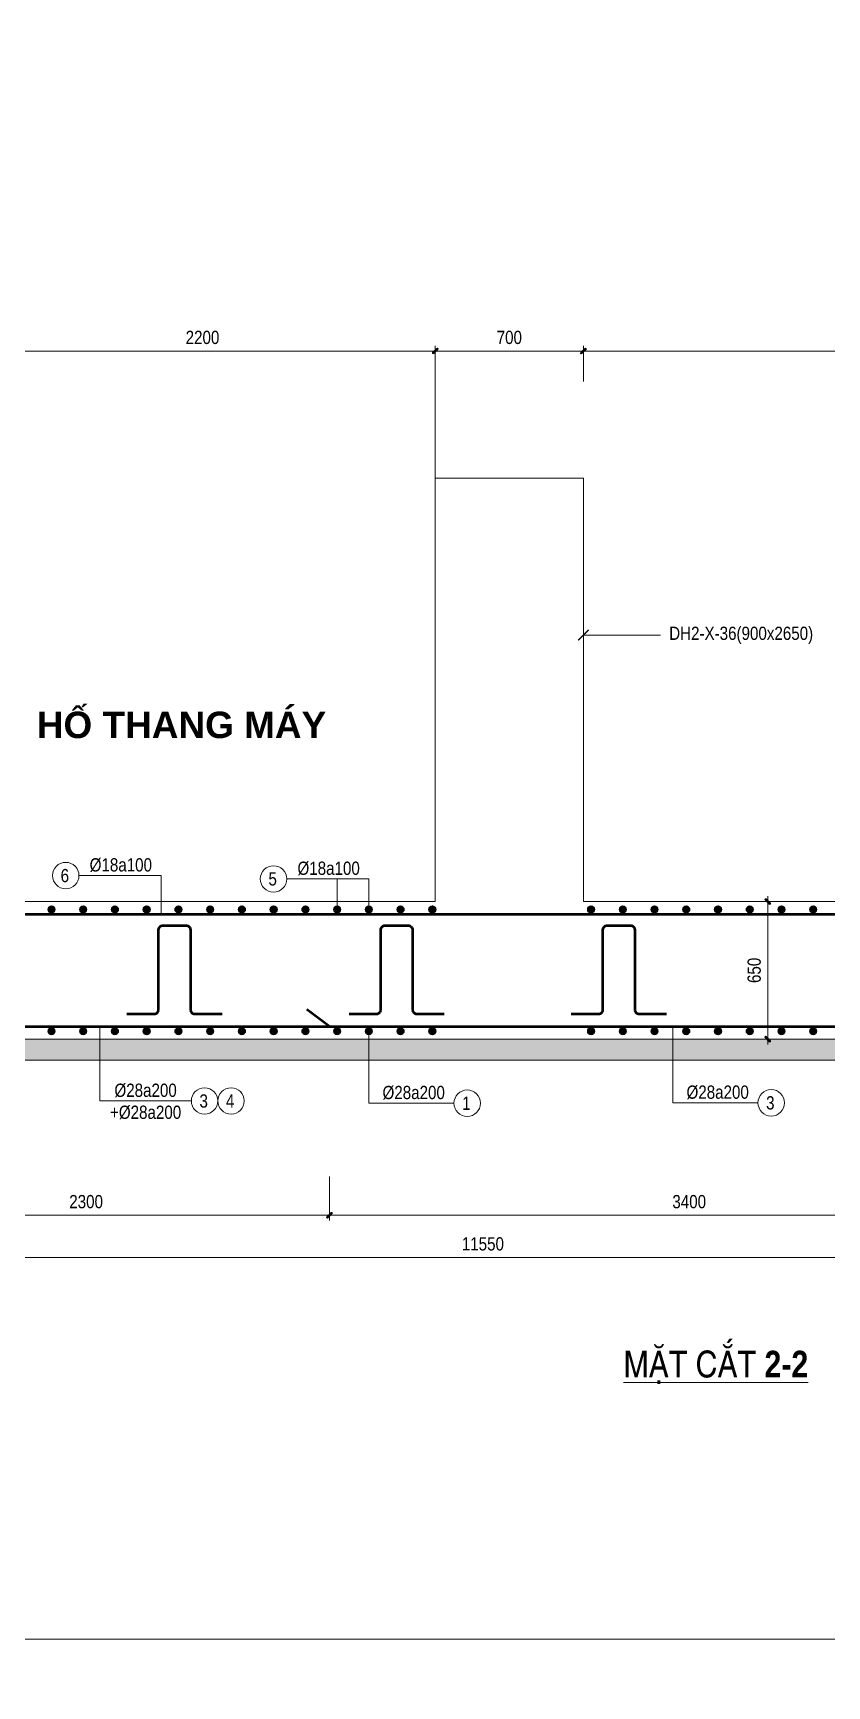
# Model space of a CAD drawing. Header units: millimetres. Extents: x 2356525 to 2927188, y -665534 to -417818.
# Drawn here: x 2581917 to 2585668, y -584889 to -577080 of the extents above; entities that cross this region are included whole.
import ezdxf
from ezdxf.enums import TextEntityAlignment as Align

# ---------------------------------------------------------------- set-up
doc = ezdxf.new("R2010")
doc.units = ezdxf.units.MM
doc.header["$LTSCALE"] = 200
doc.header["$MEASUREMENT"] = 0
doc.linetypes.add('HIDDEN', pattern=[0.375, 0.25, -0.125])
doc.layers.get('0').update_dxf_attribs({"lineweight": 9})
doc.layers.get('Defpoints').update_dxf_attribs({"color": 10, "lineweight": 0})
for name, color, linetype, lineweight in [('CTHEP', 50, 'Continuous', 50), ('DBAO', 90, 'Continuous', 13), ('DGIONG', 130, 'Continuous', 13), ('DMo', 9, 'HIDDEN', 9), ('KTH', 154, 'Continuous', 9), ('Start Thepsan lop duoi', 6, 'Continuous', 30), ('STICK', 1, 'Continuous', 9), ('TEXT', 7, 'Continuous', 15)]:
    doc.layers.add(name, color=color, linetype=linetype, lineweight=lineweight)
doc.styles.add('Arial - Bold', font='arialbd.ttf')
doc.styles.add('Star-HelCon', font='')
doc.styles.add('TTP-HelCon', font='')
doc.styles.add('VN', font='')
doc.styles.get('Star-HelCon').set_extended_font_data('VNI-Helve-Condense')
doc.styles.get('TTP-HelCon').set_extended_font_data('VNI-Helve-Condense')
doc.styles.get('VN').set_extended_font_data('VNI-Helve-Condense', bold=True)
doc.dimstyles.new('TTP-25', dxfattribs={"dimscale": 25, "dimtxt": 2.5, "dimasz": 1, "dimexe": 1, "dimexo": 1, "dimgap": 0.09, "dimtad": 0, "dimdec": 4, "dimrnd": 1, "dimzin": 9, "dimdsep": 46, "dimtxsty": 'TTP-HelCon', "dimblk": 'Stick', "dimcen": 0.09, "dimdle": 1.5, "dimclrd": 256, "dimclre": 256, "dimclrt": 7, "dimadec": 0, "dimazin": 0, "dimtfac": 1, "dimtdec": 4, "dimtmove": 0, "dimatfit": 3, "dimldrblk": 'ARCHTICK', "dimfxl": 1, "dimtvp": 1, "dimtolj": 1, "dimtzin": 0, "dimarcsym": 0})

# ---------------------------------------------------------------- blocks, each defined once
blk = doc.blocks.new('Stick')
at = {"layer": 'STICK'}
h = blk.add_hatch(color=256, dxfattribs=at)
edge = h.paths.add_edge_path()
edge.add_line((0.3, 0.5), (-0.5, -0.3))
edge.add_arc((-0.4, -0.4), 0.141, 135, 315)
edge.add_line((-0.3, -0.5), (0.5, 0.3))
edge.add_arc((0.4, 0.4), 0.141, 315, 495)
blk.add_line((1, 0), (-1, 0), dxfattribs=at)
blk.add_lwpolyline([(0.3, 0.5), (-0.5, -0.3, 1), (-0.3, -0.5), (0.5, 0.3, 1), (0.3, 0.5, 1)], format="xyb", dxfattribs=at)
blk = doc.blocks.new('*D500')
at = {"layer": 'Defpoints', "color": 0, "transparency": 16777216}
for p in [(-1350, -3273.5), (10200.1, -3273.5), (10200.1, -3681.6)]:
    blk.add_point(p, dxfattribs=at)
at = {"layer": 'KTH', "lineweight": -2, "transparency": 16777216}
for p, q in [((-1350, -3298.5), (-1350, -3706.6)), ((10200.1, -3298.5), (10200.1, -3706.6)), ((-1325, -3681.6), (10175.1, -3681.6))]:
    blk.add_line(p, q, dxfattribs=at)
at = {"layer": 'KTH', "lineweight": -2, "transparency": 16777216, "xscale": 25, "yscale": 25, "zscale": 25, "rotation": 180}
blk.add_blockref('Stick', (-1350, -3681.6), dxfattribs=at)
at = {"layer": 'KTH', "lineweight": -2, "transparency": 16777216, "xscale": 25, "yscale": 25, "zscale": 25}
blk.add_blockref('Stick', (10200.1, -3681.6), dxfattribs=at)
at = {"layer": 'KTH', "color": 7, "transparency": 16777216, "insert": (4425.1, -3617.7), "char_height": 62.5, "attachment_point": 5, "style": 'TTP-HelCon'}
blk.add_mtext('\\A1;11550', dxfattribs=at)
blk = doc.blocks.new('_ArchTick')
at = {"color": 0, "linetype": 'ByBlock', "const_width": 0.15}
blk.add_lwpolyline([(-0.5, -0.5), (0.5, 0.5)], dxfattribs=at)
blk = doc.blocks.new('*D501')
at = {"layer": 'Defpoints', "color": 0, "transparency": 16777216}
for p in [(5589.2, -2000.1), (5771.2, -2000.1), (5589.2, -2650.1)]:
    blk.add_point(p, dxfattribs=at)
at = {"layer": 'KTH', "lineweight": -2, "transparency": 16777216}
for p, q in [((5614.2, -2000.1), (5796.2, -2000.1)), ((5771.2, -2625.1), (5771.2, -2025.1)), ((5614.2, -2650.1), (5796.2, -2650.1))]:
    blk.add_line(p, q, dxfattribs=at)
at = {"layer": 'KTH', "lineweight": -2, "transparency": 16777216, "xscale": 25, "yscale": 25, "zscale": 25}
for p, rotation in [((5771.2, -2000.1), 90), ((5771.2, -2650.1), 270)]:
    blk.add_blockref('Stick', p, dxfattribs=dict(at, rotation=rotation))
at = {"layer": 'KTH', "color": 7, "transparency": 16777216, "insert": (5707.4, -2325.1), "char_height": 62.5, "attachment_point": 5, "rotation": 90, "style": 'TTP-HelCon'}
blk.add_mtext('\\A1;650', dxfattribs=at)
blk = doc.blocks.new('*D479')
at = {"layer": 'Defpoints', "color": 0, "transparency": 16777216}
for p in [(1400, -3273.5), (3700, -3273.5), (3700, -3482.1)]:
    blk.add_point(p, dxfattribs=at)
at = {"layer": 'KTH', "lineweight": -2, "transparency": 16777216}
for p, q in [((1400, -3298.5), (1400, -3507.1)), ((3700, -3298.5), (3700, -3507.1)), ((1425, -3482.1), (3675, -3482.1))]:
    blk.add_line(p, q, dxfattribs=at)
at = {"layer": 'KTH', "lineweight": -2, "transparency": 16777216, "xscale": 25, "yscale": 25, "zscale": 25, "rotation": 180}
blk.add_blockref('Stick', (1400, -3482.1), dxfattribs=at)
at = {"layer": 'KTH', "lineweight": -2, "transparency": 16777216, "xscale": 25, "yscale": 25, "zscale": 25}
blk.add_blockref('Stick', (3700, -3482.1), dxfattribs=at)
at = {"layer": 'KTH', "color": 7, "transparency": 16777216, "insert": (2550, -3418.2), "char_height": 62.5, "attachment_point": 5, "style": 'TTP-HelCon'}
blk.add_mtext('\\A1;2300', dxfattribs=at)
blk = doc.blocks.new('*D482')
at = {"layer": 'Defpoints', "color": 0, "transparency": 16777216}
for p in [(3700, -3273.5), (7100.3, -3273.5), (7100.3, -3482.1)]:
    blk.add_point(p, dxfattribs=at)
at = {"layer": 'KTH', "lineweight": -2, "transparency": 16777216}
for p, q in [((3700, -3298.5), (3700, -3507.1)), ((7100.3, -3298.5), (7100.3, -3507.1)), ((3725, -3482.1), (7075.3, -3482.1))]:
    blk.add_line(p, q, dxfattribs=at)
at = {"layer": 'KTH', "lineweight": -2, "transparency": 16777216, "xscale": 25, "yscale": 25, "zscale": 25, "rotation": 180}
blk.add_blockref('Stick', (3700, -3482.1), dxfattribs=at)
at = {"layer": 'KTH', "lineweight": -2, "transparency": 16777216, "xscale": 25, "yscale": 25, "zscale": 25}
blk.add_blockref('Stick', (7100.3, -3482.1), dxfattribs=at)
at = {"layer": 'KTH', "color": 7, "transparency": 16777216, "insert": (5400.2, -3418.2), "char_height": 62.5, "attachment_point": 5, "style": 'TTP-HelCon'}
blk.add_mtext('\\A1;3400', dxfattribs=at)
blk = doc.blocks.new('*D486')
at = {"layer": 'Defpoints', "color": 0, "transparency": 16777216}
for p in [(4200, 601.4), (2000, 325.7), (4200, -150.1)]:
    blk.add_point(p, dxfattribs=at)
at = {"layer": 'KTH', "lineweight": -2, "transparency": 16777216}
for p, q in [((2000, 350.7), (2000, 626.4)), ((4200, -125.1), (4200, 626.4)), ((2025, 601.4), (4175, 601.4))]:
    blk.add_line(p, q, dxfattribs=at)
at = {"layer": 'KTH', "lineweight": -2, "transparency": 16777216, "xscale": 25, "yscale": 25, "zscale": 25, "rotation": 180}
blk.add_blockref('Stick', (2000, 601.4), dxfattribs=at)
at = {"layer": 'KTH', "lineweight": -2, "transparency": 16777216, "xscale": 25, "yscale": 25, "zscale": 25}
blk.add_blockref('Stick', (4200, 601.4), dxfattribs=at)
at = {"layer": 'KTH', "color": 7, "transparency": 16777216, "insert": (3100, 665.2), "char_height": 62.5, "attachment_point": 5, "style": 'TTP-HelCon'}
blk.add_mtext('\\A1;2200', dxfattribs=at)
blk = doc.blocks.new('*D487')
at = {"layer": 'Defpoints', "color": 0, "transparency": 16777216}
for p in [(8800, 601.4), (4900, 432.1), (8800, 432.1)]:
    blk.add_point(p, dxfattribs=at)
at = {"layer": 'KTH', "lineweight": -2, "transparency": 16777216}
for p, q in [((4900, 457.1), (4900, 626.4)), ((8800, 457.1), (8800, 626.4)), ((4925, 601.4), (8775, 601.4))]:
    blk.add_line(p, q, dxfattribs=at)
at = {"layer": 'KTH', "lineweight": -2, "transparency": 16777216, "xscale": 25, "yscale": 25, "zscale": 25, "rotation": 180}
blk.add_blockref('Stick', (4900, 601.4), dxfattribs=at)
at = {"layer": 'KTH', "lineweight": -2, "transparency": 16777216, "xscale": 25, "yscale": 25, "zscale": 25}
blk.add_blockref('Stick', (8800, 601.4), dxfattribs=at)
at = {"layer": 'KTH', "color": 7, "transparency": 16777216, "insert": (6850, 665.2), "char_height": 62.5, "attachment_point": 5, "style": 'TTP-HelCon'}
blk.add_mtext('\\A1;3900', dxfattribs=at)
blk = doc.blocks.new('*D492')
at = {"layer": 'Defpoints', "color": 0, "transparency": 16777216}
for p in [(4900, 601.4), (4900, 432.1), (4200, -150.1)]:
    blk.add_point(p, dxfattribs=at)
at = {"layer": 'KTH', "lineweight": -2, "transparency": 16777216}
for p, q in [((4200, -125.1), (4200, 626.4)), ((4900, 457.1), (4900, 626.4)), ((4225, 601.4), (4875, 601.4))]:
    blk.add_line(p, q, dxfattribs=at)
at = {"layer": 'KTH', "lineweight": -2, "transparency": 16777216, "xscale": 25, "yscale": 25, "zscale": 25, "rotation": 180}
blk.add_blockref('Stick', (4200, 601.4), dxfattribs=at)
at = {"layer": 'KTH', "lineweight": -2, "transparency": 16777216, "xscale": 25, "yscale": 25, "zscale": 25}
blk.add_blockref('Stick', (4900, 601.4), dxfattribs=at)
at = {"layer": 'KTH', "color": 7, "transparency": 16777216, "insert": (4550, 665.2), "char_height": 62.5, "attachment_point": 5, "style": 'TTP-HelCon'}
blk.add_mtext('\\A1;700', dxfattribs=at)
blk = doc.blocks.new('sfdzgbxg')
at = {"layer": 'KTH'}
h = blk.add_hatch(dxfattribs=at)
h.set_pattern_fill('AR-CONC', color=256, scale=25, style=0)
h.set_pattern_definition([(50, (-2579617.4, 579183.16), (179.315046, -15.688034), [18.75, -206.25]), (355, (-2579617.4, 579183.16), (-34.687833, 188.048033), [15, -165]), (100.4514, (-2579602.46, 579181.85), (144.627345, 172.359886), [15.935047, -175.285528]), (46.1842, (-2579617.4, 579233.16), (266.810262, -41.379754), [28.125, -309.375]), (96.6356, (-2579595.17, 579229.7), (233.665676, 243.529468), [23.902572, -262.92825]), (351.1842, (-2579617.4, 579233.16), (233.665486, 243.52965), [22.5, -247.5]), (21, (-2579592.4, 579220.66), (149.226763, -100.654723), [18.75, -206.25]), (326, (-2579592.4, 579220.66), (60.828833, 181.287511), [15, -165]), (71.4514, (-2579579.96, 579212.27), (210.055657, 80.632624), [15.935047, -175.285528]), (37.5, (-2579617.4, 579183.16), (3.0399638, 83.2234635), [0, -163, 0, -167.5, 0, -165.625]), (7.5, (-2579617.4, 579183.16), (65.7673844, 98.602928), [0, -95.5, 0, -159.25, 0, -63.125]), (327.5, (-2579673.15, 579183.16), (133.455609, -5.638718), [0, -62.5, 0, -195, 0, -258.75]), (317.5, (-2579698.15, 579183.16), (145.7965423, 25.0262456), [0, -81.25, 0, -129.5, 0, -183.75])])
h.paths.add_polyline_path([(12600.19738, -650.03191), (13416.0465, -650.0319), (13416.0465, -550.0317), (12500.19737, -550.03176), (12500.19738, -650.03191), (9500.1157, -650.03195), (9500.1157, -2650.08605), (700.03497, -2650.08605), (700.03497, -650.03109), (-128.07211, -650.03109), (-2299.96616, -650.03104), (-2299.96616, -550.03072), (-2966.64416, -550.03074), (-2966.64419, -650.031), (-2399.96616, -650.03104), (-2399.96616, -750.03104), (600.02881, -750.03113), (599.90554, -2750.08605), (9600.23617, -2749.59256), (9600.12143, -750.03195), (12600.19738, -750.03191)])
at = {"layer": 'Start Thepsan lop duoi'}
h = blk.add_hatch(color=256, dxfattribs=at)
h.dxf.hatch_style = 1
h.paths.add_polyline_path([(2402.1304, -2037.39298, 1), (2370.2956, -2037.39298, 1)])
h = blk.add_hatch(color=256, dxfattribs=at)
h.dxf.hatch_style = 1
h.paths.add_polyline_path([(2552.1304, -2037.39298, 1), (2520.2956, -2037.39298, 1)])
h = blk.add_hatch(color=256, dxfattribs=at)
h.dxf.hatch_style = 1
h.paths.add_polyline_path([(2702.1304, -2037.39298, 1), (2670.2956, -2037.39298, 1)])
h = blk.add_hatch(color=256, dxfattribs=at)
h.dxf.hatch_style = 1
h.paths.add_polyline_path([(2852.1304, -2037.39298, 1), (2820.2956, -2037.39298, 1)])
h = blk.add_hatch(color=256, dxfattribs=at)
h.dxf.hatch_style = 1
h.paths.add_polyline_path([(3002.1304, -2037.39298, 1), (2970.2956, -2037.39298, 1)])
h = blk.add_hatch(color=256, dxfattribs=at)
h.dxf.hatch_style = 1
h.paths.add_polyline_path([(3152.1304, -2037.39298, 1), (3120.2956, -2037.39298, 1)])
h = blk.add_hatch(color=256, dxfattribs=at)
h.dxf.hatch_style = 1
h.paths.add_polyline_path([(3302.1304, -2037.39298, 1), (3270.2956, -2037.39298, 1)])
h = blk.add_hatch(color=256, dxfattribs=at)
h.dxf.hatch_style = 1
h.paths.add_polyline_path([(3452.1304, -2037.39298, 1), (3420.2956, -2037.39298, 1)])
h = blk.add_hatch(color=256, dxfattribs=at)
h.dxf.hatch_style = 1
h.paths.add_polyline_path([(3602.1304, -2037.39298, 1), (3570.2956, -2037.39298, 1)])
h = blk.add_hatch(color=256, dxfattribs=at)
h.dxf.hatch_style = 1
h.paths.add_polyline_path([(3752.1304, -2037.39298, 1), (3720.2956, -2037.39298, 1)])
h = blk.add_hatch(color=256, dxfattribs=at)
h.dxf.hatch_style = 1
h.paths.add_polyline_path([(3902.1304, -2037.39298, 1), (3870.2956, -2037.39298, 1)])
h = blk.add_hatch(color=256, dxfattribs=at)
h.dxf.hatch_style = 1
h.paths.add_polyline_path([(4052.1304, -2037.39298, 1), (4020.2956, -2037.39298, 1)])
h = blk.add_hatch(color=256, dxfattribs=at)
h.dxf.hatch_style = 1
h.paths.add_polyline_path([(4202.1304, -2037.39298, 1), (4170.2956, -2037.39298, 1)])
h = blk.add_hatch(color=256, dxfattribs=at)
h.dxf.hatch_style = 1
h.paths.add_polyline_path([(4952.1304, -2037.39298, 1), (4920.2956, -2037.39298, 1)])
h = blk.add_hatch(color=256, dxfattribs=at)
h.dxf.hatch_style = 1
h.paths.add_polyline_path([(5102.1304, -2037.39298, 1), (5070.2956, -2037.39298, 1)])
h = blk.add_hatch(color=256, dxfattribs=at)
h.dxf.hatch_style = 1
h.paths.add_polyline_path([(5252.1304, -2037.39298, 1), (5220.2956, -2037.39298, 1)])
h = blk.add_hatch(color=256, dxfattribs=at)
h.dxf.hatch_style = 1
h.paths.add_polyline_path([(5402.1304, -2037.39298, 1), (5370.2956, -2037.39298, 1)])
h = blk.add_hatch(color=256, dxfattribs=at)
h.dxf.hatch_style = 1
h.paths.add_polyline_path([(5552.1304, -2037.39298, 1), (5520.2956, -2037.39298, 1)])
h = blk.add_hatch(color=256, dxfattribs=at)
h.dxf.hatch_style = 1
h.paths.add_polyline_path([(5702.1304, -2037.39298, 1), (5670.2956, -2037.39298, 1)])
h = blk.add_hatch(color=256, dxfattribs=at)
h.dxf.hatch_style = 1
h.paths.add_polyline_path([(5852.1304, -2037.39298, 1), (5820.2956, -2037.39298, 1)])
h = blk.add_hatch(color=256, dxfattribs=at)
h.dxf.hatch_style = 1
h.paths.add_polyline_path([(6002.1304, -2037.39298, 1), (5970.2956, -2037.39298, 1)])
h = blk.add_hatch(color=256, dxfattribs=at)
h.dxf.hatch_style = 1
h.paths.add_polyline_path([(2402.1304, -2611.80632, 1), (2370.2956, -2611.80632, 1)])
h = blk.add_hatch(color=256, dxfattribs=at)
h.dxf.hatch_style = 1
h.paths.add_polyline_path([(2552.1304, -2611.80632, 1), (2520.2956, -2611.80632, 1)])
h = blk.add_hatch(color=256, dxfattribs=at)
h.dxf.hatch_style = 1
h.paths.add_polyline_path([(2702.1304, -2611.80632, 1), (2670.2956, -2611.80632, 1)])
h = blk.add_hatch(color=256, dxfattribs=at)
h.dxf.hatch_style = 1
h.paths.add_polyline_path([(2852.1304, -2611.80632, 1), (2820.2956, -2611.80632, 1)])
h = blk.add_hatch(color=256, dxfattribs=at)
h.dxf.hatch_style = 1
h.paths.add_polyline_path([(3002.1304, -2611.80632, 1), (2970.2956, -2611.80632, 1)])
h = blk.add_hatch(color=256, dxfattribs=at)
h.dxf.hatch_style = 1
h.paths.add_polyline_path([(3152.1304, -2611.80632, 1), (3120.2956, -2611.80632, 1)])
h = blk.add_hatch(color=256, dxfattribs=at)
h.dxf.hatch_style = 1
h.paths.add_polyline_path([(3302.1304, -2611.80632, 1), (3270.2956, -2611.80632, 1)])
h = blk.add_hatch(color=256, dxfattribs=at)
h.dxf.hatch_style = 1
h.paths.add_polyline_path([(3452.1304, -2611.80632, 1), (3420.2956, -2611.80632, 1)])
h = blk.add_hatch(color=256, dxfattribs=at)
h.dxf.hatch_style = 1
h.paths.add_polyline_path([(3602.1304, -2611.80632, 1), (3570.2956, -2611.80632, 1)])
h = blk.add_hatch(color=256, dxfattribs=at)
h.dxf.hatch_style = 1
h.paths.add_polyline_path([(3752.1304, -2611.80632, 1), (3720.2956, -2611.80632, 1)])
h = blk.add_hatch(color=256, dxfattribs=at)
h.dxf.hatch_style = 1
h.paths.add_polyline_path([(3902.1304, -2611.80632, 1), (3870.2956, -2611.80632, 1)])
h = blk.add_hatch(color=256, dxfattribs=at)
h.dxf.hatch_style = 1
h.paths.add_polyline_path([(4052.1304, -2611.80632, 1), (4020.2956, -2611.80632, 1)])
h = blk.add_hatch(color=256, dxfattribs=at)
h.dxf.hatch_style = 1
h.paths.add_polyline_path([(4202.1304, -2611.80632, 1), (4170.2956, -2611.80632, 1)])
h = blk.add_hatch(color=256, dxfattribs=at)
h.dxf.hatch_style = 1
h.paths.add_polyline_path([(4952.1304, -2611.80632, 1), (4920.2956, -2611.80632, 1)])
h = blk.add_hatch(color=256, dxfattribs=at)
h.dxf.hatch_style = 1
h.paths.add_polyline_path([(5102.1304, -2611.80632, 1), (5070.2956, -2611.80632, 1)])
h = blk.add_hatch(color=256, dxfattribs=at)
h.dxf.hatch_style = 1
h.paths.add_polyline_path([(5252.1304, -2611.80632, 1), (5220.2956, -2611.80632, 1)])
h = blk.add_hatch(color=256, dxfattribs=at)
h.dxf.hatch_style = 1
h.paths.add_polyline_path([(5402.1304, -2611.80632, 1), (5370.2956, -2611.80632, 1)])
h = blk.add_hatch(color=256, dxfattribs=at)
h.dxf.hatch_style = 1
h.paths.add_polyline_path([(5552.1304, -2611.80632, 1), (5520.2956, -2611.80632, 1)])
h = blk.add_hatch(color=256, dxfattribs=at)
h.dxf.hatch_style = 1
h.paths.add_polyline_path([(5702.1304, -2611.80632, 1), (5670.2956, -2611.80632, 1)])
h = blk.add_hatch(color=256, dxfattribs=at)
h.dxf.hatch_style = 1
h.paths.add_polyline_path([(5852.1304, -2611.80632, 1), (5820.2956, -2611.80632, 1)])
h = blk.add_hatch(color=256, dxfattribs=at)
h.dxf.hatch_style = 1
h.paths.add_polyline_path([(6002.1304, -2611.80632, 1), (5970.2956, -2611.80632, 1)])
at = {"layer": 'CTHEP'}
blk.add_line((3700.03492, -2590.08665), (3593.24523, -2509.35232), dxfattribs=at)
at = {"layer": 'CTHEP', "ltscale": 1000}
for points in [[(749.01704, -2042.89113), (749.01704, -2565.08667, 0.4142135651), (774.01704, -2590.08667), (9426.17069, -2590.08659, 0.4142135597), (9451.17069, -2565.08659), (9451.17069, -2054.51711)], [(800.02572, -2260.08419), (800.02572, -2085.08419, -0.4142135651), (825.02572, -2060.08419), (9396.57002, -2060.08426, -0.4142135597), (9421.57002, -2085.08426), (9421.57002, -2260.08426)]]:
    blk.add_lwpolyline(points, format="xyb", dxfattribs=at)
at = {"layer": 'CTHEP'}
for points in [[(2742.88959, -2530.7936), (2872.72026, -2530.7936, 0.4142135624), (2892.72026, -2510.7936), (2892.72026, -2133.21325, -0.4142135624), (2912.72026, -2113.21325), (3022.72026, -2113.21325, -0.4142135624), (3042.72026, -2133.21325), (3042.72026, -2510.7936, 0.4142135624), (3062.72026, -2530.7936), (3192.54214, -2530.7936)], [(3792.88959, -2530.7936), (3922.72026, -2530.7936, 0.4142135624), (3942.72026, -2510.7936), (3942.72026, -2133.21325, -0.4142135624), (3962.72026, -2113.21325), (4072.72026, -2113.21325, -0.4142135624), (4092.72026, -2133.21325), (4092.72026, -2510.7936, 0.4142135624), (4112.72026, -2530.7936), (4242.54214, -2530.7936)], [(4842.88959, -2530.7936), (4972.72026, -2530.7936, 0.4142135624), (4992.72026, -2510.7936), (4992.72026, -2133.21325, -0.4142135624), (5012.72026, -2113.21325), (5122.72026, -2113.21325, -0.4142135624), (5142.72026, -2133.21325), (5142.72026, -2510.7936, 0.4142135624), (5162.72026, -2530.7936), (5292.54214, -2530.7936)]]:
    blk.add_lwpolyline(points, format="xyb", dxfattribs=at)
at = {"layer": 'CTHEP', "const_width": 12.5}
for points in [[(2828.39956, -2612.68339, 1), (2840.89956, -2612.68339, 1)], [(3278.39956, -2612.68339, 1), (3290.89956, -2612.68339, 1)], [(3878.39956, -2612.68339, 1), (3890.89956, -2612.68339, 1)], [(5078.39956, -2612.68339, 1), (5090.89956, -2612.68339, 1)], [(5678.39956, -2612.68339, 1), (5690.89956, -2612.68339, 1)]]:
    blk.add_lwpolyline(points, format="xyb", close=True, dxfattribs=at)
at = {"layer": 'DBAO'}
for p, q in [((4200.03352, -0.00241), (4900.03344, -0.00278)), ((4900.03344, -0.00278), (4900.03344, -150.08419)), ((700.03497, -2650.08605), (9500.1157, -2650.08605)), ((599.90554, -2750.08605), (9600.23617, -2749.59256))]:
    blk.add_line(p, q, dxfattribs=at)
for points in [[(1400.03405, -0.00016), (1400.0337, -2000.08419), (4200.03344, -2000.08419), (4200.03352, -0.00241)], [(8800.03384, -0.00387), (8800.03384, -200.08419), (8800.03384, -200.08419), (8800.03384, -2000.08419), (4900.03344, -2000.08419), (4900.03344, -0.00278), (4200.03344, -0.00278)]]:
    blk.add_lwpolyline(points, dxfattribs=at)
at = {"layer": 'DGIONG'}
for points in [[(2903.98507, -2060.0842), (2903.98507, -1877.22965), (2601.65807, -1877.22965), (2516.06506, -1877.22965)], [(2614.76451, -2590.08666), (2614.76451, -2942.21703), (2771.55276, -2942.21703), (3047.33042, -2942.21703)], [(3886.213, -2611.80632), (3886.213, -2952.81925), (4202.9655, -2952.81925), (4288.5585, -2952.81925)], [(5322.79254, -2590.08664), (5322.79254, -2951.04718), (5639.54504, -2951.04718), (5725.13804, -2951.04718)]]:
    blk.add_lwpolyline(points, dxfattribs=at)
at = {"layer": 'DGIONG', "elevation": 0}
for points in [[(3886.213, -2044.43316), (3886.21299, -1893.20939), (3583.88599, -1893.20939), (3498.29298, -1893.20939)], [(3736.213, -2044.43316), (3736.21299, -1893.20939), (3498.29298, -1893.20939), (3498.29298, -1893.20939)]]:
    blk.add_lwpolyline(points, dxfattribs=at)
at = {"layer": 'DGIONG'}
for centre in [(2453.56506, -1877.22965), (3435.79298, -1893.20939, 0), (3109.83042, -2942.21703), (3234.83042, -2942.21703), (5787.63804, -2951.04718), (4351.0585, -2952.81925)]:
    blk.add_circle(centre, 62.5, dxfattribs=at)
at = {"layer": 'Start Thepsan lop duoi'}
for centre in [(2386.213, -2037.39298), (2536.213, -2037.39298), (2686.213, -2037.39298), (2836.213, -2037.39298), (2986.213, -2037.39298), (3136.213, -2037.39298), (3286.213, -2037.39298), (3436.213, -2037.39298), (3586.213, -2037.39298), (3736.213, -2037.39298), (3886.213, -2037.39298), (4036.213, -2037.39298), (4186.213, -2037.39298), (4936.213, -2037.39298), (5086.213, -2037.39298), (5236.213, -2037.39298), (5386.213, -2037.39298), (5536.213, -2037.39298), (5686.213, -2037.39298), (5836.213, -2037.39298), (5986.213, -2037.39298), (2386.213, -2611.80632), (2536.213, -2611.80632), (2686.213, -2611.80632), (2836.213, -2611.80632), (2986.213, -2611.80632), (3136.213, -2611.80632), (3286.213, -2611.80632), (3436.213, -2611.80632), (3586.213, -2611.80632), (3736.213, -2611.80632), (3886.213, -2611.80632), (4036.213, -2611.80632), (4186.213, -2611.80632), (4936.213, -2611.80632), (5086.213, -2611.80632), (5236.213, -2611.80632), (5386.213, -2611.80632), (5536.213, -2611.80632), (5686.213, -2611.80632), (5836.213, -2611.80632), (5986.213, -2611.80632)]:
    blk.add_circle(centre, 15.9174, dxfattribs=at)
at = {"layer": 'TEXT'}
for s, height, style, p in [('DH2-X-36(900x2650)', 62.5, 'TTP-HelCon', (5645.71633, -763.69705)), ('HỐ THANG MÁY', 125, 'Arial - Bold', (3000.76633, -1227.60407)), ('%%UMAËT CAÉT 2-2', 125, 'VN', (5526.30989, -4247.49632))]:
    blk.add_text(s, height=height, dxfattribs=dict(at, style=style)).set_placement(p, align=Align.CENTER)
at = {"layer": 'TEXT', "style": 'TTP-HelCon'}
for s, p in [('Þ18a100', (2713.95048, -1857.8194)), ('Þ18a100', (3696.1784, -1873.79915, 0)), ('Þ28a200', (2831.12555, -2922.80679)), ('Þ28a200', (4098.08975, -2933.409)), ('Þ28a200', (5534.66929, -2931.63693)), ('+Þ28a200', (2831.12555, -3026.76831))]:
    blk.add_text(s, height=62.5, rotation=0.000000187, dxfattribs=at).set_placement(p, align=Align.CENTER)
at = {"layer": 'TEXT', "style": 'Star-HelCon'}
for s, p in [('6', (2449.3984, -1877.22965)), ('5', (3431.62632, -1893.20939, 0)), ('3', (3105.66375, -2942.21703)), ('4', (3230.66375, -2942.21703)), ('1', (4346.89184, -2952.81925)), ('3', (5783.47138, -2951.04718))]:
    blk.add_text(s, height=62.5, dxfattribs=at).set_placement(p, align=Align.MIDDLE)
at = {"layer": 'KTH'}
for base, p1, p2, picture, middle in [((4200.03344, 601.36042), (2000.03271, 325.67958), (4200.03344, -150.08419), '*D486', (3100.03308, 665.19376)), ((4900.03344, 601.36042), (4200.03344, -150.08419), (4900.03344, 432.09563), '*D492', (4550.03344, 665.19376)), ((8800.03384, 601.36042), (4900.03344, 432.09563), (8800.03384, 432.09563), '*D487', (6850.03364, 665.19376)), ((10200.134491757, -3681.5568284043), (-1349.9661526107, -3273.4735042267), (10200.134491757, -3273.4735042272), '*D500', (4425.0841695732, -3617.723495071)), ((3700.03492, -3482.05683), (1400.0337, -3273.4735), (3700.03492, -3273.4735), '*D479', (2550.03431, -3418.2235)), ((7100.29093, -3482.05683), (3700.03492, -3273.4735), (7100.29093, -3273.4735), '*D482', (5400.16293, -3418.2235))]:
    dim = blk.add_linear_dim(base=base, p1=p1, p2=p2, dimstyle='TTP-25', dxfattribs=at)
    dim.commit()
    dim.dimension.update_dxf_attribs({"geometry": picture, "text_midpoint": middle})
dim = blk.add_linear_dim(base=(5771.2054, -2000.08666), p1=(5589.15496, -2650.08666), p2=(5589.15496, -2000.08666), angle=90, dimstyle='TTP-25', dxfattribs=at)
dim.commit()
dim.dimension.update_dxf_attribs({"geometry": '*D501', "text_midpoint": (5707.37207, -2325.08666)})
at = {"layer": 'DGIONG', "color": 6}
blk.add_leader([(4900.03344, -741.1226), (5264.1736, -741.1226)], dimstyle='TTP-25', override={"dimasz": 2}, dxfattribs=at)

msp = doc.modelspace()

# ---------------------------------------------------------------- linework, layer by layer
at = {"layer": 'DBAO'}
for points in [[(2575872.6, -569269.7), (2597675.3, -569269.7), (2597675.3, -584669), (2575872.6, -584669)], [(2575872.6, -584669), (2597675.3, -584669), (2597675.3, -600068.3), (2575872.6, -600068.3)]]:
    msp.add_lwpolyline(points, close=True, dxfattribs=at)

# ---------------------------------------------------------------- block references
at = {"layer": 'DMo'}
msp.add_blockref('sfdzgbxg', (2579617.4, -579183.2), dxfattribs=at)

doc.saveas('drawing.dxf')
